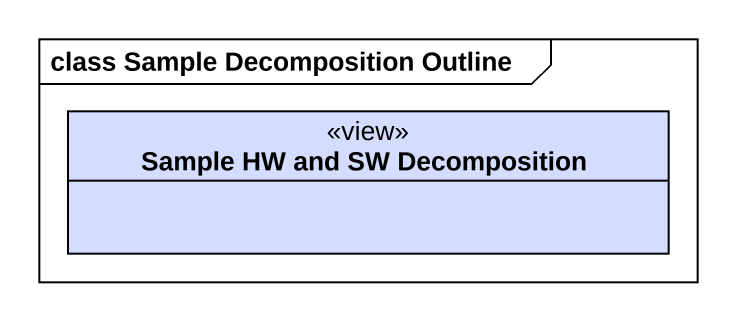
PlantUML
@startuml
mainframe class Sample Decomposition Outline
hide circle
hide empty members
class "Sample HW and SW Decomposition" as Sample_HW_and_SW <<view>> #D4DDFF
@enduml
